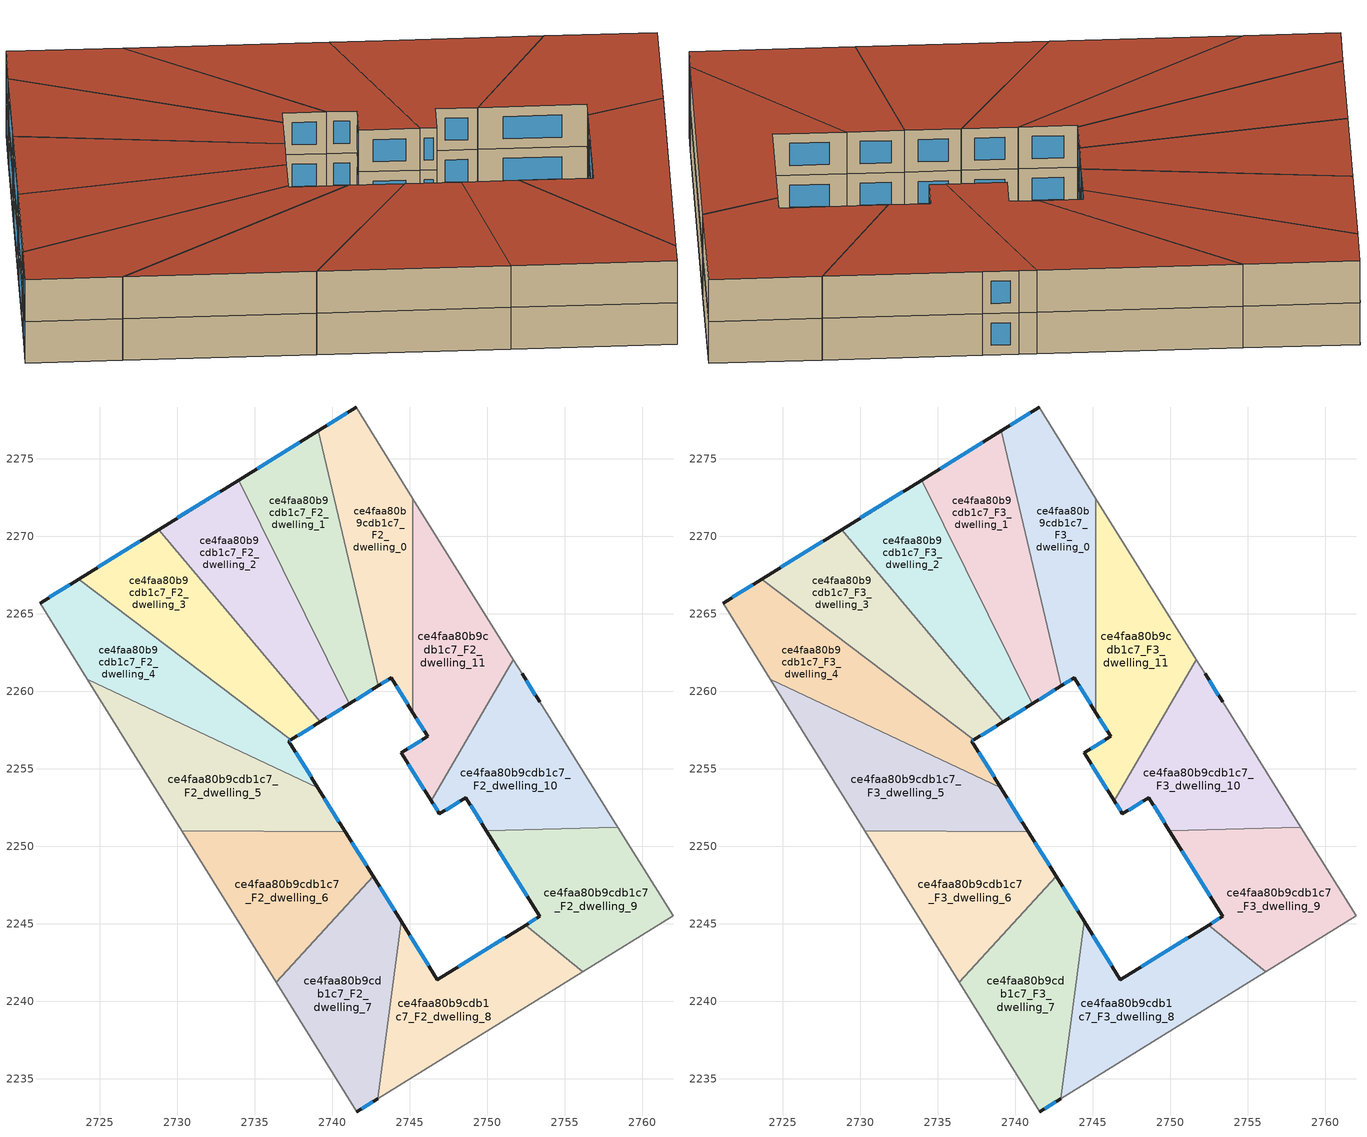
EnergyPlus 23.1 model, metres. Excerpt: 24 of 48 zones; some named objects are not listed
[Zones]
ce4faa80b9cdb1c7_F2_dwelling_0
 floor to ce4faa80b9cdb1c7_F1_dwelling_0 (EU_floor_Construction): 2741.54,2278.32 2745.21,2272.43 2745.21,2258.63 2743.81,2260.87 2742.98,2260.35 2739.11,2276.81 z6
 wall outside (EU_wall_Construction): 2742.98,2260.35 2743.81,2260.87 2745.21,2258.63 / 2741.54,2278.32 2739.11,2276.81 z6:9
 wall adiabatic (EU_wall_Construction): 2745.21,2272.43 2741.54,2278.32 z6:9
 wall to ce4faa80b9cdb1c7_F2_dwelling_11 (EU_wall_Construction): 2745.21,2258.63 2745.21,2272.43 z6:9
 wall to ce4faa80b9cdb1c7_F2_dwelling_1 (EU_wall_Construction): 2739.11,2276.81 2742.98,2260.35 z6:9
 window (EU_Window_Construction): 2744.14,2260.34 2744.88,2259.15 / 2743.17,2260.48 2743.62,2260.75 / 2740.97,2277.96 2739.68,2277.17 z6.7:8.3
ce4faa80b9cdb1c7_F2_dwelling_1
 floor to ce4faa80b9cdb1c7_F1_dwelling_1 (EU_floor_Construction): 2739.11,2276.81 2742.98,2260.35 2741.1,2259.19 2733.95,2273.62 z6
 wall outside (EU_wall_Construction): 2741.1,2259.19 2742.98,2260.35 / 2739.11,2276.81 2733.95,2273.62 z6:9
 wall to ce4faa80b9cdb1c7_F2_dwelling_2 (EU_wall_Construction): 2733.95,2273.62 2741.1,2259.19 z6:9
 window (EU_Window_Construction): 2741.54,2259.46 2742.54,2260.08 / 2737.9,2276.06 2735.16,2274.37 z6.7:8.3
ce4faa80b9cdb1c7_F2_dwelling_10
 floor to ce4faa80b9cdb1c7_F1_dwelling_10 (EU_floor_Construction): 2753.37,2259.32 2758.42,2251.22 2749.94,2251.01 2748.62,2253.13 2746.91,2252.09 2746.39,2252.93 2751.68,2262.04 2752.24,2261.13 z6
 wall outside (EU_wall_Construction): 2746.39,2252.93 2746.91,2252.09 2748.62,2253.13 2749.94,2251.01 / 2753.37,2259.32 2752.24,2261.13 z6:9
 wall adiabatic (EU_wall_Construction): 2752.24,2261.13 2751.68,2262.04 / 2758.42,2251.22 2753.37,2259.32 z6:9
 wall to ce4faa80b9cdb1c7_F2_dwelling_9 (EU_wall_Construction): 2749.94,2251.01 2758.42,2251.22 z6:9
 wall to ce4faa80b9cdb1c7_F2_dwelling_11 (EU_wall_Construction): 2751.68,2262.04 2746.39,2252.93 z6:9
 window (EU_Window_Construction): 2748.93,2252.64 2749.63,2251.51 / 2747.31,2252.33 2748.22,2252.89 / 2746.51,2252.73 2746.79,2252.28 / 2753.11,2259.75 2752.51,2260.71 z6.7:8.3
ce4faa80b9cdb1c7_F2_dwelling_11
 floor to ce4faa80b9cdb1c7_F1_dwelling_11 (EU_floor_Construction): 2745.21,2272.43 2751.68,2262.04 2746.39,2252.93 2744.45,2256.03 2746.16,2257.09 2745.21,2258.63 z6
 wall outside (EU_wall_Construction): 2745.21,2258.63 2746.16,2257.09 2744.46,2256.03 2746.39,2252.93 z6:9
 wall adiabatic (EU_wall_Construction): 2751.68,2262.04 2745.21,2272.43 z6:9
 window (EU_Window_Construction): 2745.43,2258.26 2745.94,2257.45 / 2744.91,2255.3 2745.93,2253.65 / 2745.76,2256.84 2744.86,2256.28 z6.7:8.3
ce4faa80b9cdb1c7_F2_dwelling_2
 floor to ce4faa80b9cdb1c7_F1_dwelling_2 (EU_floor_Construction): 2733.95,2273.62 2741.1,2259.19 2739.21,2258.02 2728.8,2270.43 z6
 wall outside (EU_wall_Construction): 2739.21,2258.02 2741.1,2259.19 / 2733.95,2273.62 2728.8,2270.43 z6:9
 wall to ce4faa80b9cdb1c7_F2_dwelling_3 (EU_wall_Construction): 2728.8,2270.43 2739.21,2258.02 z6:9
 window (EU_Window_Construction): 2739.66,2258.3 2740.65,2258.91 / 2732.74,2272.87 2730.01,2271.18 z6.7:8.3
ce4faa80b9cdb1c7_F2_dwelling_3
 floor to ce4faa80b9cdb1c7_F1_dwelling_3 (EU_floor_Construction): 2728.8,2270.43 2739.21,2258.02 2737.33,2256.86 2723.64,2267.24 z6
 wall outside (EU_wall_Construction): 2737.33,2256.86 2739.21,2258.02 / 2728.8,2270.43 2723.64,2267.24 z6:9
 wall to ce4faa80b9cdb1c7_F2_dwelling_4 (EU_wall_Construction): 2723.64,2267.24 2737.33,2256.86 z6:9
 window (EU_Window_Construction): 2737.77,2257.13 2738.77,2257.75 / 2727.59,2269.68 2724.85,2267.99 z6.7:8.3
ce4faa80b9cdb1c7_F2_dwelling_4
 floor to ce4faa80b9cdb1c7_F1_dwelling_4 (EU_floor_Construction): 2737.33,2256.86 2737.2,2256.78 2739.07,2253.78 2724.2,2260.78 2721.14,2265.69 2723.64,2267.24 z6
 wall outside (EU_wall_Construction): 2739.07,2253.78 2737.2,2256.78 2737.33,2256.86 / 2723.64,2267.24 2721.14,2265.69 z6:9
 wall adiabatic (EU_wall_Construction): 2721.14,2265.69 2724.2,2260.78 z6:9
 wall to ce4faa80b9cdb1c7_F2_dwelling_5 (EU_wall_Construction): 2724.2,2260.78 2739.07,2253.78 z6:9
 window (EU_Window_Construction): 2737.23,2256.79 2737.3,2256.84 / 2738.63,2254.48 2737.64,2256.07 / 2723.06,2266.87 2721.73,2266.05 z6.7:8.3
ce4faa80b9cdb1c7_F2_dwelling_5
 floor to ce4faa80b9cdb1c7_F1_dwelling_5 (EU_floor_Construction): 2739.07,2253.78 2740.85,2250.92 2730.29,2251.01 2724.2,2260.78 z6
 wall outside (EU_wall_Construction): 2740.85,2250.92 2739.07,2253.78 z6:9
 wall adiabatic (EU_wall_Construction): 2724.2,2260.78 2730.29,2251.01 z6:9
 wall to ce4faa80b9cdb1c7_F2_dwelling_6 (EU_wall_Construction): 2730.29,2251.01 2740.85,2250.92 z6:9
 window (EU_Window_Construction): 2740.43,2251.59 2739.49,2253.11 z6.7:8.3
ce4faa80b9cdb1c7_F2_dwelling_6
 floor to ce4faa80b9cdb1c7_F1_dwelling_6 (EU_floor_Construction): 2740.85,2250.92 2742.63,2248.07 2736.38,2241.23 2730.29,2251.01 z6
 wall outside (EU_wall_Construction): 2742.63,2248.07 2740.85,2250.92 z6:9
 wall adiabatic (EU_wall_Construction): 2730.29,2251.01 2736.38,2241.23 z6:9
 wall to ce4faa80b9cdb1c7_F2_dwelling_7 (EU_wall_Construction): 2736.38,2241.23 2742.63,2248.07 z6:9
 window (EU_Window_Construction): 2742.21,2248.74 2741.27,2250.25 z6.7:8.3
ce4faa80b9cdb1c7_F2_dwelling_7
 floor to ce4faa80b9cdb1c7_F1_dwelling_7 (EU_floor_Construction): 2742.63,2248.07 2744.45,2245.14 2742.94,2233.7 2741.59,2232.87 2736.38,2241.23 z6
 wall outside (EU_wall_Construction): 2744.45,2245.14 2742.63,2248.07 / 2741.59,2232.87 2742.94,2233.7 z6:9
 wall adiabatic (EU_wall_Construction): 2736.38,2241.23 2741.59,2232.87 z6:9
 wall to ce4faa80b9cdb1c7_F2_dwelling_8 (EU_wall_Construction): 2742.94,2233.7 2744.45,2245.14 z6:9
 window (EU_Window_Construction): 2744.02,2245.83 2743.06,2247.38 / 2741.91,2233.06 2742.62,2233.51 z6.7:8.3
ce4faa80b9cdb1c7_F2_dwelling_8
 floor to ce4faa80b9cdb1c7_F1_dwelling_8 (EU_floor_Construction): 2756.15,2241.88 2742.94,2233.7 2744.45,2245.14 2746.78,2241.39 2752.47,2244.91 z6
 wall outside (EU_wall_Construction): 2752.47,2244.91 2746.78,2241.39 2744.45,2245.14 z6:9
 wall adiabatic (EU_wall_Construction): 2742.94,2233.7 2756.15,2241.88 z6:9
 wall to ce4faa80b9cdb1c7_F2_dwelling_9 (EU_wall_Construction): 2756.15,2241.88 2752.47,2244.91 z6:9
 window (EU_Window_Construction): 2746.24,2242.27 2745,2244.26 / 2751.13,2244.08 2748.12,2242.22 z6.7:8.3
ce4faa80b9cdb1c7_F2_dwelling_9
 floor to ce4faa80b9cdb1c7_F1_dwelling_9 (EU_floor_Construction): 2758.42,2251.22 2761.98,2245.5 2756.15,2241.88 2752.47,2244.91 2753.39,2245.48 2749.94,2251.01 z6
 wall outside (EU_wall_Construction): 2749.94,2251.01 2753.39,2245.48 2752.47,2244.91 z6:9
 wall adiabatic (EU_wall_Construction): 2756.15,2241.88 2761.98,2245.5 2758.42,2251.22 z6:9
 window (EU_Window_Construction): 2753.17,2245.34 2752.69,2245.04 / 2750.75,2249.71 2752.58,2246.78 z6.7:8.3
ce4faa80b9cdb1c7_F3_dwelling_0
 floor to ce4faa80b9cdb1c7_F2_dwelling_0 (EU_floor_Construction): 2741.54,2278.32 2745.21,2272.43 2745.21,2258.63 2743.81,2260.87 2742.98,2260.35 2739.11,2276.81 z9
 wall outside (EU_wall_Construction): 2742.98,2260.35 2743.81,2260.87 2745.21,2258.63 / 2741.54,2278.32 2739.11,2276.81 z9:12
 wall adiabatic (EU_wall_Construction): 2745.21,2272.43 2741.54,2278.32 z9:12
 wall to ce4faa80b9cdb1c7_F3_dwelling_11 (EU_wall_Construction): 2745.21,2258.63 2745.21,2272.43 z9:12
 wall to ce4faa80b9cdb1c7_F3_dwelling_1 (EU_wall_Construction): 2739.11,2276.81 2742.98,2260.35 z9:12
 window (EU_Window_Construction): 2744.14,2260.34 2744.88,2259.15 / 2743.17,2260.48 2743.62,2260.75 / 2740.97,2277.96 2739.68,2277.17 z9.7:11.3
 roof outside (EU_roof_Construction): 2745.21,2258.63 2745.21,2272.43 2741.54,2278.32 2739.11,2276.81 2742.98,2260.35 2743.81,2260.87 z12
ce4faa80b9cdb1c7_F3_dwelling_1
 floor to ce4faa80b9cdb1c7_F2_dwelling_1 (EU_floor_Construction): 2739.11,2276.81 2742.98,2260.35 2741.1,2259.19 2733.95,2273.62 z9
 wall outside (EU_wall_Construction): 2741.1,2259.19 2742.98,2260.35 / 2739.11,2276.81 2733.95,2273.62 z9:12
 wall to ce4faa80b9cdb1c7_F3_dwelling_2 (EU_wall_Construction): 2733.95,2273.62 2741.1,2259.19 z9:12
 window (EU_Window_Construction): 2741.54,2259.46 2742.54,2260.08 / 2737.9,2276.06 2735.16,2274.37 z9.7:11.3
 roof outside (EU_roof_Construction): 2742.98,2260.35 2739.11,2276.81 2733.95,2273.62 2741.1,2259.19 z12
ce4faa80b9cdb1c7_F3_dwelling_10
 floor to ce4faa80b9cdb1c7_F2_dwelling_10 (EU_floor_Construction): 2753.37,2259.32 2758.42,2251.22 2749.94,2251.01 2748.62,2253.13 2746.91,2252.09 2746.39,2252.93 2751.68,2262.04 2752.24,2261.13 z9
 wall outside (EU_wall_Construction): 2746.39,2252.93 2746.91,2252.09 2748.62,2253.13 2749.94,2251.01 / 2753.37,2259.32 2752.24,2261.13 z9:12
 wall adiabatic (EU_wall_Construction): 2752.24,2261.13 2751.68,2262.04 / 2758.42,2251.22 2753.37,2259.32 z9:12
 wall to ce4faa80b9cdb1c7_F3_dwelling_9 (EU_wall_Construction): 2749.94,2251.01 2758.42,2251.22 z9:12
 wall to ce4faa80b9cdb1c7_F3_dwelling_11 (EU_wall_Construction): 2751.68,2262.04 2746.39,2252.93 z9:12
 window (EU_Window_Construction): 2748.93,2252.64 2749.63,2251.51 / 2747.31,2252.33 2748.22,2252.89 / 2746.51,2252.73 2746.79,2252.28 / 2753.11,2259.75 2752.51,2260.71 z9.7:11.3
 roof outside (EU_roof_Construction): 2758.42,2251.22 2753.37,2259.32 2752.24,2261.13 2751.68,2262.04 2746.39,2252.93 2746.91,2252.09 2748.62,2253.13 2749.94,2251.01 z12
ce4faa80b9cdb1c7_F3_dwelling_11
 floor to ce4faa80b9cdb1c7_F2_dwelling_11 (EU_floor_Construction): 2745.21,2272.43 2751.68,2262.04 2746.39,2252.93 2744.45,2256.03 2746.16,2257.09 2745.21,2258.63 z9
 wall outside (EU_wall_Construction): 2745.21,2258.63 2746.16,2257.09 2744.46,2256.03 2746.39,2252.93 z9:12
 wall adiabatic (EU_wall_Construction): 2751.68,2262.04 2745.21,2272.43 z9:12
 window (EU_Window_Construction): 2745.43,2258.26 2745.94,2257.45 / 2744.91,2255.3 2745.93,2253.65 / 2745.76,2256.84 2744.86,2256.28 z9.7:11.3
 roof outside (EU_roof_Construction): 2746.39,2252.93 2751.68,2262.04 2745.21,2272.43 2745.21,2258.63 2746.16,2257.09 2744.46,2256.03 z12
ce4faa80b9cdb1c7_F3_dwelling_2
 floor to ce4faa80b9cdb1c7_F2_dwelling_2 (EU_floor_Construction): 2733.95,2273.62 2741.1,2259.19 2739.21,2258.02 2728.8,2270.43 z9
 wall outside (EU_wall_Construction): 2739.21,2258.02 2741.1,2259.19 / 2733.95,2273.62 2728.8,2270.43 z9:12
 wall to ce4faa80b9cdb1c7_F3_dwelling_3 (EU_wall_Construction): 2728.8,2270.43 2739.21,2258.02 z9:12
 window (EU_Window_Construction): 2739.66,2258.3 2740.65,2258.91 / 2732.74,2272.87 2730.01,2271.18 z9.7:11.3
 roof outside (EU_roof_Construction): 2741.1,2259.19 2733.95,2273.62 2728.8,2270.43 2739.21,2258.02 z12
ce4faa80b9cdb1c7_F3_dwelling_3
 floor to ce4faa80b9cdb1c7_F2_dwelling_3 (EU_floor_Construction): 2728.8,2270.43 2739.21,2258.02 2737.33,2256.86 2723.64,2267.24 z9
 wall outside (EU_wall_Construction): 2737.33,2256.86 2739.21,2258.02 / 2728.8,2270.43 2723.64,2267.24 z9:12
 wall to ce4faa80b9cdb1c7_F3_dwelling_4 (EU_wall_Construction): 2723.64,2267.24 2737.33,2256.86 z9:12
 window (EU_Window_Construction): 2737.77,2257.13 2738.77,2257.75 / 2727.59,2269.68 2724.85,2267.99 z9.7:11.3
 roof outside (EU_roof_Construction): 2739.21,2258.02 2728.8,2270.43 2723.64,2267.24 2737.33,2256.86 z12
ce4faa80b9cdb1c7_F3_dwelling_4
 floor to ce4faa80b9cdb1c7_F2_dwelling_4 (EU_floor_Construction): 2737.33,2256.86 2737.2,2256.78 2739.07,2253.78 2724.2,2260.78 2721.14,2265.69 2723.64,2267.24 z9
 wall outside (EU_wall_Construction): 2739.07,2253.78 2737.2,2256.78 2737.33,2256.86 / 2723.64,2267.24 2721.14,2265.69 z9:12
 wall adiabatic (EU_wall_Construction): 2721.14,2265.69 2724.2,2260.78 z9:12
 wall to ce4faa80b9cdb1c7_F3_dwelling_5 (EU_wall_Construction): 2724.2,2260.78 2739.07,2253.78 z9:12
 window (EU_Window_Construction): 2737.23,2256.79 2737.3,2256.84 / 2738.63,2254.48 2737.64,2256.07 / 2723.06,2266.87 2721.73,2266.05 z9.7:11.3
 roof outside (EU_roof_Construction): 2739.07,2253.78 2737.2,2256.78 2737.33,2256.86 2723.64,2267.24 2721.14,2265.69 2724.2,2260.78 z12
ce4faa80b9cdb1c7_F3_dwelling_5
 floor to ce4faa80b9cdb1c7_F2_dwelling_5 (EU_floor_Construction): 2739.07,2253.78 2740.85,2250.92 2730.29,2251.01 2724.2,2260.78 z9
 wall outside (EU_wall_Construction): 2740.85,2250.92 2739.07,2253.78 z9:12
 wall adiabatic (EU_wall_Construction): 2724.2,2260.78 2730.29,2251.01 z9:12
 wall to ce4faa80b9cdb1c7_F3_dwelling_6 (EU_wall_Construction): 2730.29,2251.01 2740.85,2250.92 z9:12
 window (EU_Window_Construction): 2740.43,2251.59 2739.49,2253.11 z9.7:11.3
 roof outside (EU_roof_Construction): 2740.85,2250.92 2739.07,2253.78 2724.2,2260.78 2730.29,2251.01 z12
ce4faa80b9cdb1c7_F3_dwelling_6
 floor to ce4faa80b9cdb1c7_F2_dwelling_6 (EU_floor_Construction): 2740.85,2250.92 2742.63,2248.07 2736.38,2241.23 2730.29,2251.01 z9
 wall outside (EU_wall_Construction): 2742.63,2248.07 2740.85,2250.92 z9:12
 wall adiabatic (EU_wall_Construction): 2730.29,2251.01 2736.38,2241.23 z9:12
 wall to ce4faa80b9cdb1c7_F3_dwelling_7 (EU_wall_Construction): 2736.38,2241.23 2742.63,2248.07 z9:12
 window (EU_Window_Construction): 2742.21,2248.74 2741.27,2250.25 z9.7:11.3
 roof outside (EU_roof_Construction): 2736.38,2241.23 2742.63,2248.07 2740.85,2250.92 2730.29,2251.01 z12
ce4faa80b9cdb1c7_F3_dwelling_7
 floor to ce4faa80b9cdb1c7_F2_dwelling_7 (EU_floor_Construction): 2742.63,2248.07 2744.45,2245.14 2742.94,2233.7 2741.59,2232.87 2736.38,2241.23 z9
 wall outside (EU_wall_Construction): 2744.45,2245.14 2742.63,2248.07 / 2741.59,2232.87 2742.94,2233.7 z9:12
 wall adiabatic (EU_wall_Construction): 2736.38,2241.23 2741.59,2232.87 z9:12
 wall to ce4faa80b9cdb1c7_F3_dwelling_8 (EU_wall_Construction): 2742.94,2233.7 2744.45,2245.14 z9:12
 window (EU_Window_Construction): 2744.02,2245.83 2743.06,2247.38 / 2741.91,2233.06 2742.62,2233.51 z9.7:11.3
 roof outside (EU_roof_Construction): 2742.94,2233.7 2744.45,2245.14 2742.63,2248.07 2736.38,2241.23 2741.59,2232.87 z12
ce4faa80b9cdb1c7_F3_dwelling_8
 floor to ce4faa80b9cdb1c7_F2_dwelling_8 (EU_floor_Construction): 2756.15,2241.88 2742.94,2233.7 2744.45,2245.14 2746.78,2241.39 2752.47,2244.91 z9
 wall outside (EU_wall_Construction): 2752.47,2244.91 2746.78,2241.39 2744.45,2245.14 z9:12
 wall adiabatic (EU_wall_Construction): 2742.94,2233.7 2756.15,2241.88 z9:12
 wall to ce4faa80b9cdb1c7_F3_dwelling_9 (EU_wall_Construction): 2756.15,2241.88 2752.47,2244.91 z9:12
 window (EU_Window_Construction): 2746.24,2242.27 2745,2244.26 / 2751.13,2244.08 2748.12,2242.22 z9.7:11.3
 roof outside (EU_roof_Construction): 2756.15,2241.88 2752.47,2244.91 2746.78,2241.39 2744.45,2245.14 2742.94,2233.7 z12
ce4faa80b9cdb1c7_F3_dwelling_9
 floor to ce4faa80b9cdb1c7_F2_dwelling_9 (EU_floor_Construction): 2758.42,2251.22 2761.98,2245.5 2756.15,2241.88 2752.47,2244.91 2753.39,2245.48 2749.94,2251.01 z9
 wall outside (EU_wall_Construction): 2749.94,2251.01 2753.39,2245.48 2752.47,2244.91 z9:12
 wall adiabatic (EU_wall_Construction): 2756.15,2241.88 2761.98,2245.5 2758.42,2251.22 z9:12
 window (EU_Window_Construction): 2753.17,2245.34 2752.69,2245.04 / 2750.75,2249.71 2752.58,2246.78 z9.7:11.3
 roof outside (EU_roof_Construction): 2761.98,2245.5 2758.42,2251.22 2749.94,2251.01 2753.39,2245.48 2752.47,2244.91 2756.15,2241.88 z12
[Building]
EU S2 Campaign: North Axis=0; Terrain=City; Solar Distribution=FullExterior
[Site:Location]
Budapest.Ferenc.Liszt.Intl.AP: Latitude=47.437; Longitude=19.256; Time Zone=1; Elevation=185
[SizingPeriod:WeatherFileDays]
AnnualSizingPeriod: Begin Month=1; Begin Day of Month=1; End Month=12; End Day of Month=31; Day of Week for Start Day=Monday; Use Weather File Daylight Saving Period=No; Use Weather File Rain and Snow Indicators=No
[MATERIAL]
EU_InternalMass_Material: Roughness=MediumRough; Thickness=0.1; Conductivity=1; Density=1800; Specific Heat=900; Thermal Absorptance=0.9; Solar Absorptance=0.7; Visible Absorptance=0.7
[MATERIAL:NOMASS] Roughness=MediumRough; Thermal Absorptance=0.9; Solar Absorptance=0.7; Visible Absorptance=0.7
Name | Thermal Resistance
EU_wall_NoMass | 0.832559
EU_roof_NoMass | 1.39638
EU_floor_NoMass | 0.872794
[WINDOWMATERIAL:SIMPLEGLAZINGSYSTEM]
EU_Window_SimpleGlazing: UFactor=2.79869; Solar Heat Gain Coefficient=0.75; Visible Transmittance=0.75
[CONSTRUCTION]
EU_wall_Construction: EU_wall_NoMass
EU_roof_Construction: EU_roof_NoMass
EU_floor_Construction: EU_floor_NoMass
EU_Window_Construction: EU_Window_SimpleGlazing
EU_InternalMass_Construction: EU_InternalMass_Material
[ZONE] Type=1; Multiplier=1; Ceiling Height=autocalculate; Floor Area=autocalculate; Part of Total Floor Area=Yes
Name | Volume
ce4faa80b9cdb1c7_F2_dwelling_0; ce4faa80b9cdb1c7_F3_dwelling_0 | 197.153
ce4faa80b9cdb1c7_F2_dwelling_1; ce4faa80b9cdb1c7_F3_dwelling_1 | 199.039
ce4faa80b9cdb1c7_F2_dwelling_10; ce4faa80b9cdb1c7_F3_dwelling_10 | 199.031
ce4faa80b9cdb1c7_F2_dwelling_11; ce4faa80b9cdb1c7_F3_dwelling_11 | 200.92
ce4faa80b9cdb1c7_F2_dwelling_2; ce4faa80b9cdb1c7_F3_dwelling_2 | 199.041
ce4faa80b9cdb1c7_F2_dwelling_3; ce4faa80b9cdb1c7_F3_dwelling_3 | 199.002
ce4faa80b9cdb1c7_F2_dwelling_4; ce4faa80b9cdb1c7_F3_dwelling_4 | 199.042
ce4faa80b9cdb1c7_F2_dwelling_5; ce4faa80b9cdb1c7_F3_dwelling_5 | 199.07
ce4faa80b9cdb1c7_F2_dwelling_6; ce4faa80b9cdb1c7_F3_dwelling_6 | 199.012
ce4faa80b9cdb1c7_F2_dwelling_7; ce4faa80b9cdb1c7_F3_dwelling_7 | 199.022
ce4faa80b9cdb1c7_F2_dwelling_8; ce4faa80b9cdb1c7_F3_dwelling_8 | 199.048
ce4faa80b9cdb1c7_F2_dwelling_9; ce4faa80b9cdb1c7_F3_dwelling_9 | 199.03
[INTERNALMASS] Construction=EU_InternalMass_Construction
Name | Zone or ZoneList | Surface Area
ce4faa80b9cdb1c7_F2_dwelling_0_EU_InternalMass | ce4faa80b9cdb1c7_F2_dwelling_0 | 65.7176
ce4faa80b9cdb1c7_F2_dwelling_1_EU_InternalMass | ce4faa80b9cdb1c7_F2_dwelling_1 | 66.3463
ce4faa80b9cdb1c7_F2_dwelling_2_EU_InternalMass | ce4faa80b9cdb1c7_F2_dwelling_2 | 66.347
ce4faa80b9cdb1c7_F2_dwelling_3_EU_InternalMass | ce4faa80b9cdb1c7_F2_dwelling_3 | 66.3341
ce4faa80b9cdb1c7_F2_dwelling_4_EU_InternalMass | ce4faa80b9cdb1c7_F2_dwelling_4 | 66.3475
ce4faa80b9cdb1c7_F2_dwelling_5_EU_InternalMass | ce4faa80b9cdb1c7_F2_dwelling_5 | 66.3568
ce4faa80b9cdb1c7_F2_dwelling_6_EU_InternalMass | ce4faa80b9cdb1c7_F2_dwelling_6 | 66.3371
ce4faa80b9cdb1c7_F2_dwelling_7_EU_InternalMass | ce4faa80b9cdb1c7_F2_dwelling_7 | 66.3409
ce4faa80b9cdb1c7_F2_dwelling_8_EU_InternalMass | ce4faa80b9cdb1c7_F2_dwelling_8 | 66.3494
ce4faa80b9cdb1c7_F2_dwelling_9_EU_InternalMass | ce4faa80b9cdb1c7_F2_dwelling_9 | 66.3436
ce4faa80b9cdb1c7_F2_dwelling_10_EU_InternalMass | ce4faa80b9cdb1c7_F2_dwelling_10 | 66.3436
ce4faa80b9cdb1c7_F2_dwelling_11_EU_InternalMass | ce4faa80b9cdb1c7_F2_dwelling_11 | 66.9736
ce4faa80b9cdb1c7_F3_dwelling_0_EU_InternalMass | ce4faa80b9cdb1c7_F3_dwelling_0 | 65.7176
ce4faa80b9cdb1c7_F3_dwelling_1_EU_InternalMass | ce4faa80b9cdb1c7_F3_dwelling_1 | 66.3463
ce4faa80b9cdb1c7_F3_dwelling_2_EU_InternalMass | ce4faa80b9cdb1c7_F3_dwelling_2 | 66.347
ce4faa80b9cdb1c7_F3_dwelling_3_EU_InternalMass | ce4faa80b9cdb1c7_F3_dwelling_3 | 66.3341
ce4faa80b9cdb1c7_F3_dwelling_4_EU_InternalMass | ce4faa80b9cdb1c7_F3_dwelling_4 | 66.3475
ce4faa80b9cdb1c7_F3_dwelling_5_EU_InternalMass | ce4faa80b9cdb1c7_F3_dwelling_5 | 66.3568
ce4faa80b9cdb1c7_F3_dwelling_6_EU_InternalMass | ce4faa80b9cdb1c7_F3_dwelling_6 | 66.3371
ce4faa80b9cdb1c7_F3_dwelling_7_EU_InternalMass | ce4faa80b9cdb1c7_F3_dwelling_7 | 66.3409
ce4faa80b9cdb1c7_F3_dwelling_8_EU_InternalMass | ce4faa80b9cdb1c7_F3_dwelling_8 | 66.3494
ce4faa80b9cdb1c7_F3_dwelling_9_EU_InternalMass | ce4faa80b9cdb1c7_F3_dwelling_9 | 66.3436
ce4faa80b9cdb1c7_F3_dwelling_10_EU_InternalMass | ce4faa80b9cdb1c7_F3_dwelling_10 | 66.3436
ce4faa80b9cdb1c7_F3_dwelling_11_EU_InternalMass | ce4faa80b9cdb1c7_F3_dwelling_11 | 66.9736
[OTHEREQUIPMENT] Fuel Type=Electricity; Design Level Calculation Method=Watts/Area; Power per Zone Floor Area=1; Fraction Latent=0; Fraction Radiant=0; Fraction Lost=0; Carbon Dioxide Generation Rate=0; EndUse Subcategory=EU_Step8_InternalGains
Name | Zone or ZoneList or Space or SpaceList | Schedule
EU_Step8_InternalGain_ce4faa80b9cdb1c7_F2_dwelling_0_f000 | ce4faa80b9cdb1c7_F2_dwelling_0 | EU_Step8_GainSchedule_ce4faa80b9cdb1c7_F2_dwelling_0_f000
EU_Step8_InternalGain_ce4faa80b9cdb1c7_F2_dwelling_1_f000 | ce4faa80b9cdb1c7_F2_dwelling_1 | EU_Step8_GainSchedule_ce4faa80b9cdb1c7_F2_dwelling_1_f000
EU_Step8_InternalGain_ce4faa80b9cdb1c7_F2_dwelling_2_f000 | ce4faa80b9cdb1c7_F2_dwelling_2 | EU_Step8_GainSchedule_ce4faa80b9cdb1c7_F2_dwelling_2_f000
EU_Step8_InternalGain_ce4faa80b9cdb1c7_F2_dwelling_3_f000 | ce4faa80b9cdb1c7_F2_dwelling_3 | EU_Step8_GainSchedule_ce4faa80b9cdb1c7_F2_dwelling_3_f000
EU_Step8_InternalGain_ce4faa80b9cdb1c7_F2_dwelling_4_f000 | ce4faa80b9cdb1c7_F2_dwelling_4 | EU_Step8_GainSchedule_ce4faa80b9cdb1c7_F2_dwelling_4_f000
EU_Step8_InternalGain_ce4faa80b9cdb1c7_F2_dwelling_5_f000 | ce4faa80b9cdb1c7_F2_dwelling_5 | EU_Step8_GainSchedule_ce4faa80b9cdb1c7_F2_dwelling_5_f000
EU_Step8_InternalGain_ce4faa80b9cdb1c7_F2_dwelling_6_f000 | ce4faa80b9cdb1c7_F2_dwelling_6 | EU_Step8_GainSchedule_ce4faa80b9cdb1c7_F2_dwelling_6_f000
EU_Step8_InternalGain_ce4faa80b9cdb1c7_F2_dwelling_7_f000 | ce4faa80b9cdb1c7_F2_dwelling_7 | EU_Step8_GainSchedule_ce4faa80b9cdb1c7_F2_dwelling_7_f000
EU_Step8_InternalGain_ce4faa80b9cdb1c7_F2_dwelling_8_f000 | ce4faa80b9cdb1c7_F2_dwelling_8 | EU_Step8_GainSchedule_ce4faa80b9cdb1c7_F2_dwelling_8_f000
EU_Step8_InternalGain_ce4faa80b9cdb1c7_F2_dwelling_9_f000 | ce4faa80b9cdb1c7_F2_dwelling_9 | EU_Step8_GainSchedule_ce4faa80b9cdb1c7_F2_dwelling_9_f000
EU_Step8_InternalGain_ce4faa80b9cdb1c7_F2_dwelling_10_f000 | ce4faa80b9cdb1c7_F2_dwelling_10 | EU_Step8_GainSchedule_ce4faa80b9cdb1c7_F2_dwelling_10_f000
EU_Step8_InternalGain_ce4faa80b9cdb1c7_F2_dwelling_11_f000 | ce4faa80b9cdb1c7_F2_dwelling_11 | EU_Step8_GainSchedule_ce4faa80b9cdb1c7_F2_dwelling_11_f000
EU_Step8_InternalGain_ce4faa80b9cdb1c7_F3_dwelling_0_f000 | ce4faa80b9cdb1c7_F3_dwelling_0 | EU_Step8_GainSchedule_ce4faa80b9cdb1c7_F3_dwelling_0_f000
EU_Step8_InternalGain_ce4faa80b9cdb1c7_F3_dwelling_1_f000 | ce4faa80b9cdb1c7_F3_dwelling_1 | EU_Step8_GainSchedule_ce4faa80b9cdb1c7_F3_dwelling_1_f000
EU_Step8_InternalGain_ce4faa80b9cdb1c7_F3_dwelling_2_f000 | ce4faa80b9cdb1c7_F3_dwelling_2 | EU_Step8_GainSchedule_ce4faa80b9cdb1c7_F3_dwelling_2_f000
EU_Step8_InternalGain_ce4faa80b9cdb1c7_F3_dwelling_3_f000 | ce4faa80b9cdb1c7_F3_dwelling_3 | EU_Step8_GainSchedule_ce4faa80b9cdb1c7_F3_dwelling_3_f000
EU_Step8_InternalGain_ce4faa80b9cdb1c7_F3_dwelling_4_f000 | ce4faa80b9cdb1c7_F3_dwelling_4 | EU_Step8_GainSchedule_ce4faa80b9cdb1c7_F3_dwelling_4_f000
EU_Step8_InternalGain_ce4faa80b9cdb1c7_F3_dwelling_5_f000 | ce4faa80b9cdb1c7_F3_dwelling_5 | EU_Step8_GainSchedule_ce4faa80b9cdb1c7_F3_dwelling_5_f000
EU_Step8_InternalGain_ce4faa80b9cdb1c7_F3_dwelling_6_f000 | ce4faa80b9cdb1c7_F3_dwelling_6 | EU_Step8_GainSchedule_ce4faa80b9cdb1c7_F3_dwelling_6_f000
EU_Step8_InternalGain_ce4faa80b9cdb1c7_F3_dwelling_7_f000 | ce4faa80b9cdb1c7_F3_dwelling_7 | EU_Step8_GainSchedule_ce4faa80b9cdb1c7_F3_dwelling_7_f000
EU_Step8_InternalGain_ce4faa80b9cdb1c7_F3_dwelling_8_f000 | ce4faa80b9cdb1c7_F3_dwelling_8 | EU_Step8_GainSchedule_ce4faa80b9cdb1c7_F3_dwelling_8_f000
EU_Step8_InternalGain_ce4faa80b9cdb1c7_F3_dwelling_9_f000 | ce4faa80b9cdb1c7_F3_dwelling_9 | EU_Step8_GainSchedule_ce4faa80b9cdb1c7_F3_dwelling_9_f000
EU_Step8_InternalGain_ce4faa80b9cdb1c7_F3_dwelling_10_f000 | ce4faa80b9cdb1c7_F3_dwelling_10 | EU_Step8_GainSchedule_ce4faa80b9cdb1c7_F3_dwelling_10_f000
EU_Step8_InternalGain_ce4faa80b9cdb1c7_F3_dwelling_11_f000 | ce4faa80b9cdb1c7_F3_dwelling_11 | EU_Step8_GainSchedule_ce4faa80b9cdb1c7_F3_dwelling_11_f000
[ZONEVENTILATION:DESIGNFLOWRATE] Schedule=EU_AlwaysOn; Design Flow Rate Calculation Method=AirChanges/Hour; Air Changes per Hour=0.475469; Ventilation Type=Natural; Fan Pressure Rise=0; Fan Total Efficiency=1; Constant Term Coefficient=1; Temperature Term Coefficient=0; Velocity Term Coefficient=0; Velocity Squared Term Coefficient=0; Minimum Indoor Temperature=-100; Maximum Indoor Temperature=100; Delta Temperature=-100; Minimum Outdoor Temperature=-100; Maximum Outdoor Temperature=100; Maximum Wind Speed=40
Name | Zone or ZoneList or Space or SpaceList
EU_ConstantAir_ce4faa80b9cdb1c7_F2_dwelling_0 | ce4faa80b9cdb1c7_F2_dwelling_0
EU_ConstantAir_ce4faa80b9cdb1c7_F2_dwelling_1 | ce4faa80b9cdb1c7_F2_dwelling_1
EU_ConstantAir_ce4faa80b9cdb1c7_F2_dwelling_2 | ce4faa80b9cdb1c7_F2_dwelling_2
EU_ConstantAir_ce4faa80b9cdb1c7_F2_dwelling_3 | ce4faa80b9cdb1c7_F2_dwelling_3
EU_ConstantAir_ce4faa80b9cdb1c7_F2_dwelling_4 | ce4faa80b9cdb1c7_F2_dwelling_4
EU_ConstantAir_ce4faa80b9cdb1c7_F2_dwelling_5 | ce4faa80b9cdb1c7_F2_dwelling_5
EU_ConstantAir_ce4faa80b9cdb1c7_F2_dwelling_6 | ce4faa80b9cdb1c7_F2_dwelling_6
EU_ConstantAir_ce4faa80b9cdb1c7_F2_dwelling_7 | ce4faa80b9cdb1c7_F2_dwelling_7
EU_ConstantAir_ce4faa80b9cdb1c7_F2_dwelling_8 | ce4faa80b9cdb1c7_F2_dwelling_8
EU_ConstantAir_ce4faa80b9cdb1c7_F2_dwelling_9 | ce4faa80b9cdb1c7_F2_dwelling_9
EU_ConstantAir_ce4faa80b9cdb1c7_F2_dwelling_10 | ce4faa80b9cdb1c7_F2_dwelling_10
EU_ConstantAir_ce4faa80b9cdb1c7_F2_dwelling_11 | ce4faa80b9cdb1c7_F2_dwelling_11
EU_ConstantAir_ce4faa80b9cdb1c7_F3_dwelling_0 | ce4faa80b9cdb1c7_F3_dwelling_0
EU_ConstantAir_ce4faa80b9cdb1c7_F3_dwelling_1 | ce4faa80b9cdb1c7_F3_dwelling_1
EU_ConstantAir_ce4faa80b9cdb1c7_F3_dwelling_2 | ce4faa80b9cdb1c7_F3_dwelling_2
EU_ConstantAir_ce4faa80b9cdb1c7_F3_dwelling_3 | ce4faa80b9cdb1c7_F3_dwelling_3
EU_ConstantAir_ce4faa80b9cdb1c7_F3_dwelling_4 | ce4faa80b9cdb1c7_F3_dwelling_4
EU_ConstantAir_ce4faa80b9cdb1c7_F3_dwelling_5 | ce4faa80b9cdb1c7_F3_dwelling_5
EU_ConstantAir_ce4faa80b9cdb1c7_F3_dwelling_6 | ce4faa80b9cdb1c7_F3_dwelling_6
EU_ConstantAir_ce4faa80b9cdb1c7_F3_dwelling_7 | ce4faa80b9cdb1c7_F3_dwelling_7
EU_ConstantAir_ce4faa80b9cdb1c7_F3_dwelling_8 | ce4faa80b9cdb1c7_F3_dwelling_8
EU_ConstantAir_ce4faa80b9cdb1c7_F3_dwelling_9 | ce4faa80b9cdb1c7_F3_dwelling_9
EU_ConstantAir_ce4faa80b9cdb1c7_F3_dwelling_10 | ce4faa80b9cdb1c7_F3_dwelling_10
EU_ConstantAir_ce4faa80b9cdb1c7_F3_dwelling_11 | ce4faa80b9cdb1c7_F3_dwelling_11
[HVACTEMPLATE:ZONE:IDEALLOADSAIRSYSTEM] System Availability Schedule=EU_AlwaysOn; Maximum Heating Supply Air Temperature=50; Minimum Cooling Supply Air Temperature=13; Maximum Heating Supply Air Humidity Ratio=0.0156; Minimum Cooling Supply Air Humidity Ratio=0.0077; Heating Limit=NoLimit; Cooling Limit=NoLimit; Heating Availability Schedule=EU_AlwaysOn; Cooling Availability Schedule=EU_CoolingOff; Dehumidification Control Type=ConstantSensibleHeatRatio; Cooling Sensible Heat Ratio=0.7; Dehumidification Setpoint=60; Humidification Control Type=None; Humidification Setpoint=30; Outdoor Air Method=None; Outdoor Air Flow Rate per Person=0.00944; Outdoor Air Flow Rate per Zone Floor Area=0; Outdoor Air Flow Rate per Zone=0; Demand Controlled Ventilation Type=None; Outdoor Air Economizer Type=NoEconomizer; Heat Recovery Type=None; Sensible Heat Recovery Effectiveness=0.7; Latent Heat Recovery Effectiveness=0.65
Name | Template Thermostat
ce4faa80b9cdb1c7_F2_dwelling_0 | EU_HeatOnly_ce4faa80b9cdb1c7_F2_dwelling_0
ce4faa80b9cdb1c7_F2_dwelling_1 | EU_HeatOnly_ce4faa80b9cdb1c7_F2_dwelling_1
ce4faa80b9cdb1c7_F2_dwelling_2 | EU_HeatOnly_ce4faa80b9cdb1c7_F2_dwelling_2
ce4faa80b9cdb1c7_F2_dwelling_3 | EU_HeatOnly_ce4faa80b9cdb1c7_F2_dwelling_3
ce4faa80b9cdb1c7_F2_dwelling_4 | EU_HeatOnly_ce4faa80b9cdb1c7_F2_dwelling_4
ce4faa80b9cdb1c7_F2_dwelling_5 | EU_HeatOnly_ce4faa80b9cdb1c7_F2_dwelling_5
ce4faa80b9cdb1c7_F2_dwelling_6 | EU_HeatOnly_ce4faa80b9cdb1c7_F2_dwelling_6
ce4faa80b9cdb1c7_F2_dwelling_7 | EU_HeatOnly_ce4faa80b9cdb1c7_F2_dwelling_7
ce4faa80b9cdb1c7_F2_dwelling_8 | EU_HeatOnly_ce4faa80b9cdb1c7_F2_dwelling_8
ce4faa80b9cdb1c7_F2_dwelling_9 | EU_HeatOnly_ce4faa80b9cdb1c7_F2_dwelling_9
ce4faa80b9cdb1c7_F2_dwelling_10 | EU_HeatOnly_ce4faa80b9cdb1c7_F2_dwelling_10
ce4faa80b9cdb1c7_F2_dwelling_11 | EU_HeatOnly_ce4faa80b9cdb1c7_F2_dwelling_11
ce4faa80b9cdb1c7_F3_dwelling_0 | EU_HeatOnly_ce4faa80b9cdb1c7_F3_dwelling_0
ce4faa80b9cdb1c7_F3_dwelling_1 | EU_HeatOnly_ce4faa80b9cdb1c7_F3_dwelling_1
ce4faa80b9cdb1c7_F3_dwelling_2 | EU_HeatOnly_ce4faa80b9cdb1c7_F3_dwelling_2
ce4faa80b9cdb1c7_F3_dwelling_3 | EU_HeatOnly_ce4faa80b9cdb1c7_F3_dwelling_3
ce4faa80b9cdb1c7_F3_dwelling_4 | EU_HeatOnly_ce4faa80b9cdb1c7_F3_dwelling_4
ce4faa80b9cdb1c7_F3_dwelling_5 | EU_HeatOnly_ce4faa80b9cdb1c7_F3_dwelling_5
ce4faa80b9cdb1c7_F3_dwelling_6 | EU_HeatOnly_ce4faa80b9cdb1c7_F3_dwelling_6
ce4faa80b9cdb1c7_F3_dwelling_7 | EU_HeatOnly_ce4faa80b9cdb1c7_F3_dwelling_7
ce4faa80b9cdb1c7_F3_dwelling_8 | EU_HeatOnly_ce4faa80b9cdb1c7_F3_dwelling_8
ce4faa80b9cdb1c7_F3_dwelling_9 | EU_HeatOnly_ce4faa80b9cdb1c7_F3_dwelling_9
ce4faa80b9cdb1c7_F3_dwelling_10 | EU_HeatOnly_ce4faa80b9cdb1c7_F3_dwelling_10
ce4faa80b9cdb1c7_F3_dwelling_11 | EU_HeatOnly_ce4faa80b9cdb1c7_F3_dwelling_11
[SIZING:ZONE] Zone Cooling Design Supply Air Temperature Input Method=SupplyAirTemperature; Zone Cooling Design Supply Air Temperature=13; Zone Heating Design Supply Air Temperature Input Method=SupplyAirTemperature; Zone Heating Design Supply Air Temperature=50; Zone Cooling Design Supply Air Humidity Ratio=0.008; Zone Heating Design Supply Air Humidity Ratio=0.008; Cooling Design Air Flow Method=DesignDay; Cooling Design Air Flow Rate=0; Cooling Minimum Air Flow per Zone Floor Area=0.000762; Cooling Minimum Air Flow=0; Cooling Minimum Air Flow Fraction=0.2; Heating Design Air Flow Method=DesignDay; Heating Design Air Flow Rate=0; Heating Maximum Air Flow per Zone Floor Area=0.002032; Heating Maximum Air Flow=0.141576; Heating Maximum Air Flow Fraction=0.3; Account for Dedicated Outdoor Air System=No; Dedicated Outdoor Air System Control Strategy=NeutralSupplyAir; Dedicated Outdoor Air Low Setpoint Temperature for Design=autosize; Dedicated Outdoor Air High Setpoint Temperature for Design=autosize; Zone Load Sizing Method=Sensible Load Only No Latent Load; Zone Latent Cooling Design Supply Air Humidity Ratio Input Method=HumidityRatioDifference; Zone Cooling Design Supply Air Humidity Ratio Difference=0.005; Zone Latent Heating Design Supply Air Humidity Ratio Input Method=HumidityRatioDifference; Zone Humidification Design Supply Air Humidity Ratio Difference=0.005
ce4faa80b9cdb1c7_F2_dwelling_0; ce4faa80b9cdb1c7_F2_dwelling_1; ce4faa80b9cdb1c7_F2_dwelling_2; ce4faa80b9cdb1c7_F2_dwelling_3; ce4faa80b9cdb1c7_F2_dwelling_4; ce4faa80b9cdb1c7_F2_dwelling_5; ce4faa80b9cdb1c7_F2_dwelling_6; ce4faa80b9cdb1c7_F2_dwelling_7; ce4faa80b9cdb1c7_F2_dwelling_8; ce4faa80b9cdb1c7_F2_dwelling_9; ce4faa80b9cdb1c7_F2_dwelling_10; ce4faa80b9cdb1c7_F2_dwelling_11; ce4faa80b9cdb1c7_F3_dwelling_0; ce4faa80b9cdb1c7_F3_dwelling_1; ce4faa80b9cdb1c7_F3_dwelling_2; ce4faa80b9cdb1c7_F3_dwelling_3; ce4faa80b9cdb1c7_F3_dwelling_4; ce4faa80b9cdb1c7_F3_dwelling_5; ce4faa80b9cdb1c7_F3_dwelling_6; ce4faa80b9cdb1c7_F3_dwelling_7; ce4faa80b9cdb1c7_F3_dwelling_8; ce4faa80b9cdb1c7_F3_dwelling_9; ce4faa80b9cdb1c7_F3_dwelling_10; ce4faa80b9cdb1c7_F3_dwelling_11
[SCHEDULE:CONSTANT]
Name | Hourly Value
EU_AlwaysOn | 1
EU_CoolingOff | 0
[SCHEDULE:FILE] Column Number=1; Rows to Skip at Top=0; Number of Hours of Data=8760; Column Separator=Comma; Interpolate to Timestep=No; Minutes per Item=60; Adjust Schedule for Daylight Savings=Yes
Name | File
EU_Step8_GainSchedule_ce4faa80b9cdb1c7_F2_dwelling_0_f000 | ../../schedules/ce4faa80b9cdb1c7/ce4faa80b9cdb1c7_F2_dwelling_0_f000_gain.csv
EU_Step8_GainSchedule_ce4faa80b9cdb1c7_F2_dwelling_1_f000 | ../../schedules/ce4faa80b9cdb1c7/ce4faa80b9cdb1c7_F2_dwelling_1_f000_gain.csv
EU_Step8_GainSchedule_ce4faa80b9cdb1c7_F2_dwelling_2_f000 | ../../schedules/ce4faa80b9cdb1c7/ce4faa80b9cdb1c7_F2_dwelling_2_f000_gain.csv
EU_Step8_GainSchedule_ce4faa80b9cdb1c7_F2_dwelling_3_f000 | ../../schedules/ce4faa80b9cdb1c7/ce4faa80b9cdb1c7_F2_dwelling_3_f000_gain.csv
EU_Step8_GainSchedule_ce4faa80b9cdb1c7_F2_dwelling_4_f000 | ../../schedules/ce4faa80b9cdb1c7/ce4faa80b9cdb1c7_F2_dwelling_4_f000_gain.csv
EU_Step8_GainSchedule_ce4faa80b9cdb1c7_F2_dwelling_5_f000 | ../../schedules/ce4faa80b9cdb1c7/ce4faa80b9cdb1c7_F2_dwelling_5_f000_gain.csv
EU_Step8_GainSchedule_ce4faa80b9cdb1c7_F2_dwelling_6_f000 | ../../schedules/ce4faa80b9cdb1c7/ce4faa80b9cdb1c7_F2_dwelling_6_f000_gain.csv
EU_Step8_GainSchedule_ce4faa80b9cdb1c7_F2_dwelling_7_f000 | ../../schedules/ce4faa80b9cdb1c7/ce4faa80b9cdb1c7_F2_dwelling_7_f000_gain.csv
EU_Step8_GainSchedule_ce4faa80b9cdb1c7_F2_dwelling_8_f000 | ../../schedules/ce4faa80b9cdb1c7/ce4faa80b9cdb1c7_F2_dwelling_8_f000_gain.csv
EU_Step8_GainSchedule_ce4faa80b9cdb1c7_F2_dwelling_9_f000 | ../../schedules/ce4faa80b9cdb1c7/ce4faa80b9cdb1c7_F2_dwelling_9_f000_gain.csv
EU_Step8_GainSchedule_ce4faa80b9cdb1c7_F2_dwelling_10_f000 | ../../schedules/ce4faa80b9cdb1c7/ce4faa80b9cdb1c7_F2_dwelling_10_f000_gain.csv
EU_Step8_GainSchedule_ce4faa80b9cdb1c7_F2_dwelling_11_f000 | ../../schedules/ce4faa80b9cdb1c7/ce4faa80b9cdb1c7_F2_dwelling_11_f000_gain.csv
EU_Step8_GainSchedule_ce4faa80b9cdb1c7_F3_dwelling_0_f000 | ../../schedules/ce4faa80b9cdb1c7/ce4faa80b9cdb1c7_F3_dwelling_0_f000_gain.csv
EU_Step8_GainSchedule_ce4faa80b9cdb1c7_F3_dwelling_1_f000 | ../../schedules/ce4faa80b9cdb1c7/ce4faa80b9cdb1c7_F3_dwelling_1_f000_gain.csv
EU_Step8_GainSchedule_ce4faa80b9cdb1c7_F3_dwelling_2_f000 | ../../schedules/ce4faa80b9cdb1c7/ce4faa80b9cdb1c7_F3_dwelling_2_f000_gain.csv
EU_Step8_GainSchedule_ce4faa80b9cdb1c7_F3_dwelling_3_f000 | ../../schedules/ce4faa80b9cdb1c7/ce4faa80b9cdb1c7_F3_dwelling_3_f000_gain.csv
EU_Step8_GainSchedule_ce4faa80b9cdb1c7_F3_dwelling_4_f000 | ../../schedules/ce4faa80b9cdb1c7/ce4faa80b9cdb1c7_F3_dwelling_4_f000_gain.csv
EU_Step8_GainSchedule_ce4faa80b9cdb1c7_F3_dwelling_5_f000 | ../../schedules/ce4faa80b9cdb1c7/ce4faa80b9cdb1c7_F3_dwelling_5_f000_gain.csv
EU_Step8_GainSchedule_ce4faa80b9cdb1c7_F3_dwelling_6_f000 | ../../schedules/ce4faa80b9cdb1c7/ce4faa80b9cdb1c7_F3_dwelling_6_f000_gain.csv
EU_Step8_GainSchedule_ce4faa80b9cdb1c7_F3_dwelling_7_f000 | ../../schedules/ce4faa80b9cdb1c7/ce4faa80b9cdb1c7_F3_dwelling_7_f000_gain.csv
EU_Step8_GainSchedule_ce4faa80b9cdb1c7_F3_dwelling_8_f000 | ../../schedules/ce4faa80b9cdb1c7/ce4faa80b9cdb1c7_F3_dwelling_8_f000_gain.csv
EU_Step8_GainSchedule_ce4faa80b9cdb1c7_F3_dwelling_9_f000 | ../../schedules/ce4faa80b9cdb1c7/ce4faa80b9cdb1c7_F3_dwelling_9_f000_gain.csv
EU_Step8_GainSchedule_ce4faa80b9cdb1c7_F3_dwelling_10_f000 | ../../schedules/ce4faa80b9cdb1c7/ce4faa80b9cdb1c7_F3_dwelling_10_f000_gain.csv
EU_Step8_GainSchedule_ce4faa80b9cdb1c7_F3_dwelling_11_f000 | ../../schedules/ce4faa80b9cdb1c7/ce4faa80b9cdb1c7_F3_dwelling_11_f000_gain.csv
